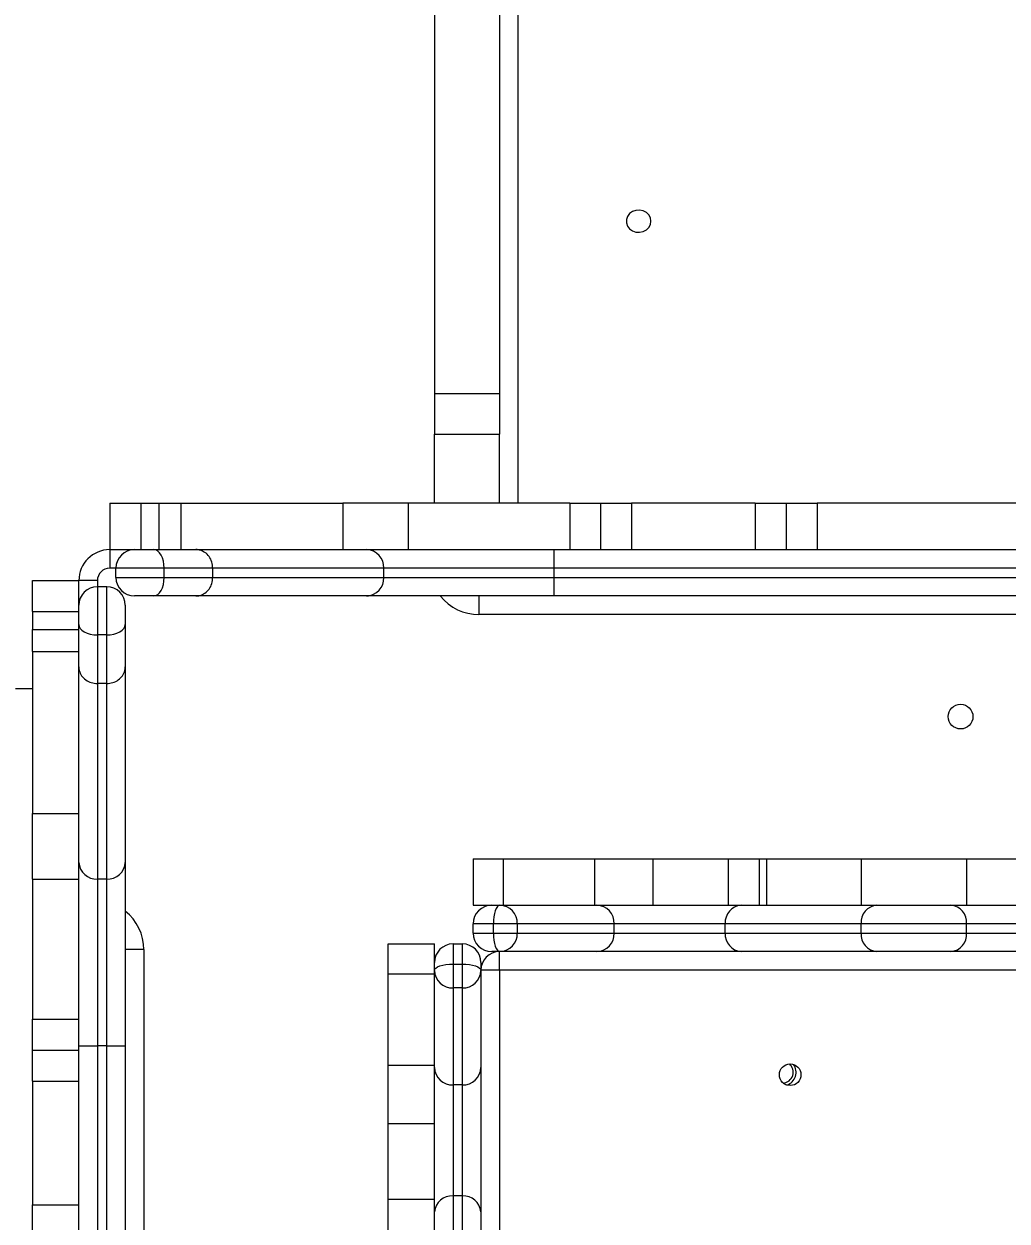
# Model space of a CAD drawing. Header units: millimetres. Extents: x -8760 to 8364, y -7998 to 7451.
# Drawn here: x 3421.6 to 3739.5, y -2160.7 to -1773.6 of the extents above; entities that cross this region are included whole.
import ezdxf

# ---------------------------------------------------------------- set-up
doc = ezdxf.new("R2010")
doc.units = ezdxf.units.MM
for name, color, linetype in [('DIKOM_ОБЪЕКТ', 7, 'Continuous'), ('DIKOM_РАЗМЕР_ЗОНА', 7, 'Continuous'), ('DIKOM_РАЗМЕР_ОБЪЕКТА', 7, 'Continuous')]:
    doc.layers.add(name, color=color, linetype=linetype)
doc.styles.add('style1', font='arial.ttf', dxfattribs={"width": 0.8})
doc.dimstyles.new('1-50', dxfattribs={"dimtxt": 300, "dimasz": 200, "dimexe": 100, "dimexo": 0, "dimgap": 100, "dimtad": 1, "dimtxsty": 'style1', "dimcen": 200, "dimclrd": 7, "dimclre": 7, "dimclrt": 7, "dimadec": 1, "dimazin": 2, "dimtfac": 1, "dimtmove": 0, "dimatfit": 2, "dimfxl": 0, "dimlwd": 25, "dimlwe": 18, "dimarcsym": 0})

# ---------------------------------------------------------------- blocks, each defined once
blk = doc.blocks.new('*D21')
at = {"layer": 'Defpoints', "color": 0, "transparency": 16777216}
for p in [(-7755.65, -10.55), (8364.4, -2410.44), (8364.4, -7897.56)]:
    blk.add_point(p, dxfattribs=at)
at = {"layer": 'DIKOM_РАЗМЕР_ЗОНА', "color": 7, "lineweight": 18, "transparency": 16777216}
for p, q in [((-7755.65, -10.55), (-7755.65, -7997.56)), ((8364.4, -2410.44), (8364.4, -7997.56))]:
    blk.add_line(p, q, dxfattribs=at)
at = {"layer": 'DIKOM_РАЗМЕР_ЗОНА', "color": 7, "lineweight": 25, "transparency": 16777216}
blk.add_line((-7555.65, -7897.56), (8164.4, -7897.56), dxfattribs=at)
at = {"layer": 'DIKOM_РАЗМЕР_ЗОНА', "color": 7, "transparency": 16777216}
for points in [[(-7555.65, -7864.23), (-7555.65, -7930.9), (-7755.65, -7897.56)], [(8164.4, -7864.23), (8164.4, -7930.9), (8364.4, -7897.56)]]:
    blk.add_solid(points, dxfattribs=at)
at = {"layer": 'DIKOM_РАЗМЕР_ЗОНА', "color": 7, "transparency": 16777216, "insert": (1040.74, -7644.39), "char_height": 300, "attachment_point": 5, "style": 'style1'}
blk.add_mtext('16100', dxfattribs=at)
blk = doc.blocks.new('*D19')
at = {"layer": 'Defpoints', "color": 0, "transparency": 16777216}
for p in [(-5756.7, -306.55), (6365.48, -2710.55), (6365.48, -7111.41)]:
    blk.add_point(p, dxfattribs=at)
at = {"layer": 'DIKOM_РАЗМЕР_ОБЪЕКТА', "color": 7, "lineweight": 18, "transparency": 16777216}
for p, q in [((-5756.7, -306.55), (-5756.7, -7211.41)), ((6365.48, -2710.55), (6365.48, -7211.41))]:
    blk.add_line(p, q, dxfattribs=at)
at = {"layer": 'DIKOM_РАЗМЕР_ОБЪЕКТА', "color": 7, "lineweight": 25, "transparency": 16777216}
blk.add_line((-5556.7, -7111.41), (6165.48, -7111.41), dxfattribs=at)
at = {"layer": 'DIKOM_РАЗМЕР_ОБЪЕКТА', "color": 7, "transparency": 16777216}
for points in [[(-5556.7, -7078.08), (-5556.7, -7144.75), (-5756.7, -7111.41)], [(6165.48, -7078.08), (6165.48, -7144.75), (6365.48, -7111.41)]]:
    blk.add_solid(points, dxfattribs=at)
at = {"layer": 'DIKOM_РАЗМЕР_ОБЪЕКТА', "color": 7, "transparency": 16777216, "insert": (1047.24, -6858.24), "char_height": 300, "attachment_point": 5, "style": 'style1'}
blk.add_mtext('12100', dxfattribs=at)

msp = doc.modelspace()

# ---------------------------------------------------------------- linework, layer by layer
at = {"layer": 'DIKOM_ОБЪЕКТ', "color": 7, "linetype": 'Continuous', "lineweight": 15}
for p, q in [((3581.391, -1928.554), (3581.391, -488.554)), ((3554.391, -1684.554), (3554.391, -1893.038)), ((3575.391, -1684.554), (3575.391, -1893.038)), ((3554.391, -1893.038), (3575.391, -1893.038)), ((3554.391, -1893.038), (3554.391, -1906.267)), ((3575.391, -1893.038), (3575.391, -1906.267)), ((3554.391, -1906.267), (3575.391, -1906.267)), ((3554.391, -1928.554), (3554.391, -1906.267)), ((3575.391, -1928.554), (3575.391, -1906.267)), ((3449.391, -1928.554), (3449.391, -1943.554)), ((3449.391, -1928.554), (3459.392, -1928.554)), ((3459.392, -1928.554), (3459.392, -1943.554)), ((3459.392, -1928.554), (3465.25, -1928.554)), ((3465.25, -1928.554), (3465.25, -1943.554)), ((3465.25, -1928.554), (3472.321, -1928.554)), ((3472.321, -1928.554), (3472.321, -1943.554)), ((3472.321, -1928.554), (3524.704, -1928.554)), ((3524.704, -1928.554), (3524.704, -1943.554)), ((3545.917, -1928.554), (3524.704, -1928.554)), ((3545.917, -1928.554), (3545.917, -1943.554)), ((3598.101, -1928.554), (3545.917, -1928.554)), ((3598.101, -1928.554), (3598.101, -1943.554)), ((3598.101, -1928.554), (3608.101, -1928.554)), ((3608.101, -1928.554), (3608.101, -1943.554)), ((3608.101, -1928.554), (3618.101, -1928.554)), ((3618.101, -1928.554), (3618.101, -1943.554)), ((3658.101, -1928.554), (3618.101, -1928.554)), ((3658.101, -1928.554), (3658.101, -1943.554)), ((3658.101, -1928.554), (3668.101, -1928.554)), ((3668.101, -1928.554), (3668.101, -1943.554)), ((3668.101, -1928.554), (3678.101, -1928.554)), ((3678.101, -1928.554), (3678.101, -1943.554)), ((3778.277, -1928.554), (3678.101, -1928.554)), ((3449.391, -1943.554), (3457.391, -1943.554)), ((3449.391, -1943.554), (3449.391, -1949.554)), ((3457.391, -1943.554), (3463.624, -1943.554)), ((3463.624, -1943.554), (3477.261, -1943.554)), ((3477.261, -1943.554), (3532.502, -1943.554)), ((3532.502, -1943.554), (3593.05, -1943.554)), ((3593.05, -1949.554), (3593.05, -1943.554)), ((3593.05, -1943.554), (3790.276, -1943.554)), ((3451.392, -1949.554), (3449.391, -1949.554)), ((3466.973, -1949.554), (3451.392, -1949.554)), ((3451.392, -1952.554), (3451.392, -1949.554)), ((3466.973, -1952.554), (3466.973, -1949.554)), ((3482.699, -1949.554), (3466.973, -1949.554)), ((3482.699, -1952.554), (3482.699, -1949.554)), ((3538.006, -1949.554), (3482.699, -1949.554)), ((3538.006, -1952.554), (3538.006, -1949.554)), ((3593.05, -1949.554), (3538.006, -1949.554)), ((3593.05, -1952.554), (3593.05, -1949.554)), ((3790.276, -1949.554), (3593.05, -1949.554)), ((3424.391, -1953.554), (3439.392, -1953.554)), ((3424.391, -1963.554), (3424.391, -1953.554)), ((3439.392, -1961.554), (3439.392, -1953.554)), ((3445.392, -1953.554), (3439.392, -1953.554)), ((3445.392, -1953.554), (3445.392, -1955.554)), ((3451.392, -1952.554), (3466.973, -1952.554)), ((3466.973, -1952.554), (3482.699, -1952.554)), ((3482.699, -1952.554), (3538.006, -1952.554)), ((3538.006, -1952.554), (3593.05, -1952.554)), ((3593.05, -1958.554), (3593.05, -1952.554)), ((3593.05, -1952.554), (3790.276, -1952.554)), ((3445.392, -1955.554), (3445.392, -1971.135)), ((3448.392, -1955.554), (3445.392, -1955.554)), ((3448.392, -1971.135), (3448.392, -1955.554)), ((3463.624, -1958.554), (3457.391, -1958.554)), ((3477.261, -1958.554), (3463.624, -1958.554)), ((3532.502, -1958.554), (3477.261, -1958.554)), ((3593.05, -1958.554), (3532.502, -1958.554)), ((3568.757, -1958.554), (3568.757, -1964.554)), ((3790.276, -1958.554), (3593.05, -1958.554)), ((3439.392, -1967.787), (3439.392, -1961.554)), ((3454.392, -1961.554), (3454.392, -1967.787)), ((3424.391, -1963.554), (3439.392, -1963.554)), ((3424.391, -1963.554), (3424.391, -1969.412)), ((4240.027, -1964.554), (3568.757, -1964.554)), ((3424.391, -1969.412), (3439.392, -1969.412)), ((3424.391, -1976.483), (3424.391, -1969.412)), ((3439.392, -1981.48), (3439.392, -1967.787)), ((3454.392, -1967.787), (3454.392, -1981.48)), ((3448.392, -1971.135), (3445.392, -1971.135)), ((3445.392, -1971.135), (3445.392, -1986.862)), ((3448.392, -1986.862), (3448.392, -1971.135)), ((3424.391, -1976.483), (3439.392, -1976.483)), ((3424.391, -1976.483), (3424.391, -2028.867)), ((3439.392, -2044.696), (3439.392, -1981.48)), ((3454.392, -1981.48), (3454.392, -2044.696)), ((3424.391, -1988.554), (3418.892, -1988.554)), ((3448.392, -1986.862), (3445.392, -1986.862)), ((3445.392, -1986.862), (3445.392, -2050.091)), ((3448.392, -2050.091), (3448.392, -1986.862)), ((3424.391, -2028.867), (3439.392, -2028.867)), ((3424.391, -2050.08), (3424.391, -2028.867)), ((3566.892, -2043.554), (3566.892, -2058.554)), ((3566.892, -2043.554), (3576.598, -2043.554)), ((3576.598, -2043.554), (3576.598, -2058.554)), ((3576.598, -2043.554), (3606.144, -2043.554)), ((3606.144, -2043.554), (3606.144, -2058.554)), ((3606.144, -2043.554), (3624.967, -2043.554)), ((3624.967, -2043.554), (3624.967, -2058.554)), ((3624.967, -2043.554), (3649.392, -2043.554)), ((3649.392, -2043.554), (3649.392, -2058.554)), ((3649.392, -2043.554), (3659.392, -2043.554)), ((3659.392, -2043.554), (3659.392, -2058.554)), ((3659.392, -2043.554), (3661.742, -2043.554)), ((3661.742, -2043.554), (3661.742, -2058.554)), ((3661.742, -2043.554), (3692.33, -2043.554)), ((3692.33, -2043.554), (3692.33, -2058.554)), ((3692.33, -2043.554), (3726.453, -2043.554)), ((3726.453, -2043.554), (3726.453, -2058.554)), ((3726.453, -2043.554), (3757.041, -2043.554)), ((3439.392, -2104.037), (3439.392, -2044.696)), ((3454.392, -2044.696), (3454.392, -2104.037)), ((3424.391, -2050.08), (3439.392, -2050.08)), ((3424.391, -2050.08), (3424.391, -2095.426)), ((3448.392, -2050.091), (3445.392, -2050.091)), ((3445.392, -2050.091), (3445.392, -2104.037)), ((3448.392, -2104.037), (3448.392, -2050.091)), ((3566.892, -2058.554), (3572.892, -2058.554)), ((3572.892, -2058.554), (3575.503, -2058.554)), ((3575.503, -2058.554), (3606.864, -2058.554)), ((3606.864, -2058.554), (3653.515, -2058.554)), ((3653.515, -2058.554), (3697.448, -2058.554)), ((3697.448, -2058.554), (3721.335, -2058.554)), ((3721.335, -2058.554), (3752.211, -2058.554)), ((3566.892, -2067.554), (3566.892, -2064.554)), ((3573.422, -2064.554), (3566.892, -2064.554)), ((3573.422, -2067.554), (3573.422, -2064.554)), ((3581.151, -2064.554), (3573.422, -2064.554)), ((3581.151, -2064.554), (3581.151, -2067.554)), ((3612.511, -2064.554), (3581.151, -2064.554)), ((3612.511, -2067.554), (3612.511, -2064.554)), ((3648.397, -2064.554), (3612.511, -2064.554)), ((3692.33, -2064.554), (3648.397, -2064.554)), ((3648.397, -2067.554), (3648.397, -2064.554)), ((3726.453, -2064.554), (3692.33, -2064.554)), ((3692.33, -2067.554), (3692.33, -2064.554)), ((3726.453, -2067.554), (3726.453, -2064.554)), ((3757.33, -2064.554), (3726.453, -2064.554)), ((3539.392, -2071.054), (3554.391, -2071.054)), ((3539.392, -2080.76), (3539.392, -2071.054)), ((3554.391, -2077.054), (3554.391, -2071.054)), ((3560.392, -2071.054), (3560.392, -2077.584)), ((3560.392, -2071.054), (3563.392, -2071.054)), ((3563.392, -2077.584), (3563.392, -2071.054)), ((3566.892, -2067.554), (3573.422, -2067.554)), ((3573.422, -2067.554), (3581.151, -2067.554)), ((3581.151, -2067.554), (3612.511, -2067.554)), ((3612.511, -2067.554), (3648.397, -2067.554)), ((3648.397, -2067.554), (3692.33, -2067.554)), ((3692.33, -2067.554), (3726.453, -2067.554)), ((3726.453, -2067.554), (3757.33, -2067.554)), ((3460.392, -2072.919), (3454.392, -2072.919)), ((3460.392, -2072.919), (3460.392, -2759.554)), ((3575.503, -2073.554), (3572.892, -2073.554)), ((3575.391, -2079.554), (3575.391, -2073.554)), ((3606.864, -2073.554), (3575.503, -2073.554)), ((3653.515, -2073.554), (3606.864, -2073.554)), ((3697.448, -2073.554), (3653.515, -2073.554)), ((3721.335, -2073.554), (3697.448, -2073.554)), ((3752.211, -2073.554), (3721.335, -2073.554)), ((3554.391, -2079.666), (3554.391, -2077.054)), ((3560.392, -2077.584), (3560.392, -2085.313)), ((3560.392, -2077.584), (3563.392, -2077.584)), ((3563.392, -2085.313), (3563.392, -2077.584)), ((3569.391, -2077.054), (3569.391, -2079.666)), ((3539.392, -2080.76), (3554.391, -2080.76)), ((3539.392, -2110.306), (3539.392, -2080.76)), ((3554.391, -2111.026), (3554.391, -2079.666)), ((3575.391, -2079.554), (3569.391, -2079.554)), ((3569.391, -2079.666), (3569.391, -2111.026)), ((3575.391, -2079.554), (3575.391, -2352.554)), ((3848.392, -2079.554), (3575.391, -2079.554)), ((3563.392, -2085.313), (3560.392, -2085.313)), ((3560.392, -2085.313), (3560.392, -2116.674)), ((3563.392, -2116.674), (3563.392, -2085.313)), ((3424.391, -2095.426), (3439.392, -2095.426)), ((3424.391, -2105.426), (3424.391, -2095.426)), ((3424.391, -2105.426), (3439.392, -2105.426)), ((3424.391, -2115.426), (3424.391, -2105.426)), ((3439.392, -2104.037), (3445.392, -2104.037)), ((3439.392, -2294.438), (3439.392, -2104.037)), ((3448.392, -2104.037), (3445.392, -2104.037)), ((3445.392, -2104.037), (3445.392, -2294.438)), ((3448.392, -2104.037), (3454.392, -2104.037)), ((3448.392, -2294.438), (3448.392, -2104.037)), ((3454.392, -2104.037), (3454.392, -2294.438)), ((3539.392, -2110.306), (3554.391, -2110.306)), ((3539.392, -2129.13), (3539.392, -2110.306)), ((3554.391, -2157.678), (3554.391, -2111.026)), ((3569.391, -2111.026), (3569.391, -2157.678)), ((3424.391, -2115.426), (3439.392, -2115.426)), ((3424.391, -2115.426), (3424.391, -2155.426)), ((3563.392, -2116.674), (3560.392, -2116.674)), ((3560.392, -2116.674), (3560.392, -2152.559)), ((3563.392, -2152.559), (3563.392, -2116.674)), ((3539.392, -2129.13), (3554.391, -2129.13)), ((3539.392, -2153.554), (3539.392, -2129.13)), ((3424.391, -2155.426), (3439.392, -2155.426)), ((3424.391, -2165.426), (3424.391, -2155.426)), ((3539.392, -2153.554), (3554.391, -2153.554)), ((3539.392, -2163.554), (3539.392, -2153.554)), ((3560.392, -2152.559), (3560.392, -2196.492)), ((3563.392, -2152.559), (3560.392, -2152.559)), ((3563.392, -2196.492), (3563.392, -2152.559)), ((3554.391, -2201.611), (3554.391, -2157.678)), ((3569.391, -2157.678), (3569.391, -2201.611))]:
    msp.add_line(p, q, dxfattribs=at)
at = {"layer": 'DIKOM_ОБЪЕКТ', "color": 7, "linetype": 'Continuous', "lineweight": 15, "flags": 128}
for points in [[(3624.392, -1837.357), (3624.214, -1836.299), (3623.696, -1835.335), (3622.885, -1834.551), (3621.853, -1834.016), (3620.69, -1833.778), (3619.502, -1833.858), (3618.392, -1834.249), (3617.459, -1834.916), (3616.788, -1835.799), (3616.436, -1836.822), (3616.436, -1837.892), (3616.788, -1838.914), (3617.459, -1839.798), (3618.392, -1840.465), (3619.502, -1840.856), (3620.69, -1840.936), (3621.853, -1840.698), (3622.885, -1840.163), (3623.696, -1839.378), (3624.214, -1838.415), (3624.392, -1837.357)], [(3466.973, -1949.554), (3466.909, -1948.384), (3466.718, -1947.258), (3466.408, -1946.221), (3465.992, -1945.312), (3465.484, -1944.565), (3464.905, -1944.011), (3464.277, -1943.669), (3463.624, -1943.554)], [(3463.624, -1958.554), (3464.277, -1958.439), (3464.905, -1958.097), (3465.484, -1957.543), (3465.992, -1956.797), (3466.408, -1955.888), (3466.718, -1954.85), (3466.909, -1953.725), (3466.973, -1952.554)], [(3439.392, -1967.787), (3439.507, -1968.44), (3439.849, -1969.068), (3440.403, -1969.647), (3441.149, -1970.155), (3442.058, -1970.571), (3443.095, -1970.88), (3444.221, -1971.071), (3445.392, -1971.135)], [(3448.392, -1971.135), (3449.562, -1971.071), (3450.688, -1970.88), (3451.725, -1970.571), (3452.634, -1970.155), (3453.38, -1969.647), (3453.935, -1969.068), (3454.276, -1968.44), (3454.392, -1967.787)], [(3575.503, -2058.554), (3575.098, -2058.669), (3574.707, -2059.011), (3574.347, -2059.565), (3574.031, -2060.312), (3573.773, -2061.221), (3573.58, -2062.258), (3573.462, -2063.384), (3573.422, -2064.554)], [(3573.422, -2067.554), (3573.462, -2068.725), (3573.58, -2069.85), (3573.773, -2070.888), (3574.031, -2071.797), (3574.347, -2072.543), (3574.707, -2073.097), (3575.098, -2073.439), (3575.503, -2073.554)], [(3554.391, -2079.666), (3554.507, -2079.26), (3554.848, -2078.869), (3555.403, -2078.509), (3556.149, -2078.194), (3557.058, -2077.935), (3558.096, -2077.743), (3559.221, -2077.624), (3560.392, -2077.584)], [(3563.392, -2077.584), (3564.562, -2077.624), (3565.688, -2077.743), (3566.725, -2077.935), (3567.634, -2078.194), (3568.38, -2078.509), (3568.935, -2078.869), (3569.276, -2079.26), (3569.391, -2079.666)]]:
    msp.add_lwpolyline(points, dxfattribs=at)
at = {"layer": 'DIKOM_ОБЪЕКТ', "color": 7, "linetype": 'Continuous', "lineweight": 15}
for centre, radius in [((3724.489, -1997.554), 4), ((3669.392, -2113.356), 3.5)]:
    msp.add_circle(centre, radius, dxfattribs=at)
for centre, radius, start, end in [((3449.392, -1953.554), 10, 90, 180), ((3457.392, -1949.554), 6, 90, 180), ((3532.243, -1949.317), 5.768, 357.64154, 87.42238), ((3449.392, -1953.554), 4, 90, 180), ((3457.392, -1952.554), 6, 180, 270), ((3532.243, -1952.792), 5.768, 272.5767, 2.35937), ((3445.392, -1961.554), 6, 90, 180), ((3448.392, -1961.554), 6, 0, 90), ((3568.757, -1948.554), 16, 218.68219, 270), ((3445.104, -2044.377), 5.721, 183.20086, 272.88173), ((3448.679, -2044.376), 5.722, 267.12025, 356.79717), ((3572.892, -2064.554), 6, 90, 180), ((3575.322, -2064.383), 5.831, 358.3139, 88.21611), ((3606.682, -2064.383), 5.832, 358.32131, 88.21353), ((3653.994, -2064.146), 5.612, 94.89575, 184.17164), ((3697.927, -2064.146), 5.612, 94.89367, 184.17372), ((3720.856, -2064.146), 5.612, 355.82805, 85.10984), ((3444.392, -2072.919), 16, 0, 51.31781), ((3560.392, -2077.054), 6, 90, 180), ((3563.392, -2077.054), 6, 0, 90), ((3572.892, -2067.554), 6, 180, 270), ((3575.322, -2067.726), 5.831, 271.78298, 1.687), ((3606.682, -2067.725), 5.832, 271.78557, 1.67959), ((3653.994, -2067.962), 5.612, 175.82744, 265.10518), ((3697.927, -2067.963), 5.612, 175.82535, 265.10726), ((3720.856, -2067.963), 5.612, 274.88923, 4.17288), ((3575.392, -2079.554), 6, 90, 180), ((3560.221, -2079.484), 5.832, 181.79071, 271.67984), ((3563.563, -2079.485), 5.831, 268.31542, 358.21857), ((3560.221, -2110.844), 5.832, 181.79038, 271.68018), ((3563.563, -2110.845), 5.831, 268.31508, 358.21891), ((3666.892, -2112.554), 3.5, 274.24366, 50.18671), ((3666.892, -2112.554), 4.4, 289.52222, 34.90815), ((3559.983, -2158.157), 5.612, 85.83006, 175.10331), ((3563.8, -2158.156), 5.611, 4.88706, 94.17508)]:
    msp.add_arc(centre, radius, start, end, dxfattribs=at)
for points, knots in [([(3482.699, -1949.554), (3482.64, -1948.88), (3482.52, -1947.531), (3481.582, -1945.735), (3480.203, -1944.37), (3478.692, -1943.687), (3477.682, -1943.556), (3477.281, -1943.554), (3477.261, -1943.554)], [0, 0, 0, 0, 0.2145803, 0.4291704, 0.6437844, 0.8584749, 0.9931019, 1, 1, 1, 1]), ([(3477.261, -1958.554), (3477.281, -1958.554), (3477.682, -1958.553), (3478.692, -1958.421), (3480.203, -1957.739), (3481.582, -1956.373), (3482.52, -1954.578), (3482.64, -1953.229), (3482.699, -1952.554)], [0, 0, 0, 0, 0.006898, 0.1415246, 0.3562167, 0.5708256, 0.7854205, 1, 1, 1, 1]), ([(3439.392, -1981.48), (3439.392, -1981.526), (3439.396, -1981.923), (3439.536, -1982.92), (3440.206, -1984.39), (3441.572, -1985.756), (3443.368, -1986.684), (3444.717, -1986.803), (3445.392, -1986.862)], [0, 0, 0, 0, 0.0164073, 0.14131433, 0.35597254, 0.57063331, 0.78532999, 1, 1, 1, 1]), ([(3448.392, -1986.862), (3449.066, -1986.803), (3450.416, -1986.684), (3452.211, -1985.756), (3453.577, -1984.39), (3454.247, -1982.92), (3454.388, -1981.923), (3454.391, -1981.526), (3454.392, -1981.48)], [0, 0, 0, 0, 0.2146723, 0.4293268, 0.6440237, 0.8586842, 0.9835925, 1, 1, 1, 1])]:
    msp.add_open_spline(points, degree=3, knots=knots, dxfattribs=at)

# ---------------------------------------------------------------- dimensions: what is measured, and where the dimension line sits
at = {"layer": 'DIKOM_РАЗМЕР_ЗОНА'}
dim = msp.add_linear_dim(base=(8364.404, -7897.564), p1=(-7755.645, -10.554), p2=(8364.404, -2410.44), text='16100', dimstyle='1-50', dxfattribs=at)
dim.commit()
dim.dimension.update_dxf_attribs({"geometry": '*D21', "text_midpoint": (1040.741, -7897.564), "dimtype": 160})
at = {"layer": 'DIKOM_РАЗМЕР_ОБЪЕКТА'}
dim = msp.add_linear_dim(base=(6365.479, -7111.412), p1=(-5756.695, -306.554), p2=(6365.479, -2710.554), text='12100', dimstyle='1-50', dxfattribs=at)
dim.commit()
dim.dimension.update_dxf_attribs({"geometry": '*D19', "text_midpoint": (1047.24, -7111.412), "dimtype": 160})

doc.saveas('drawing.dxf')
